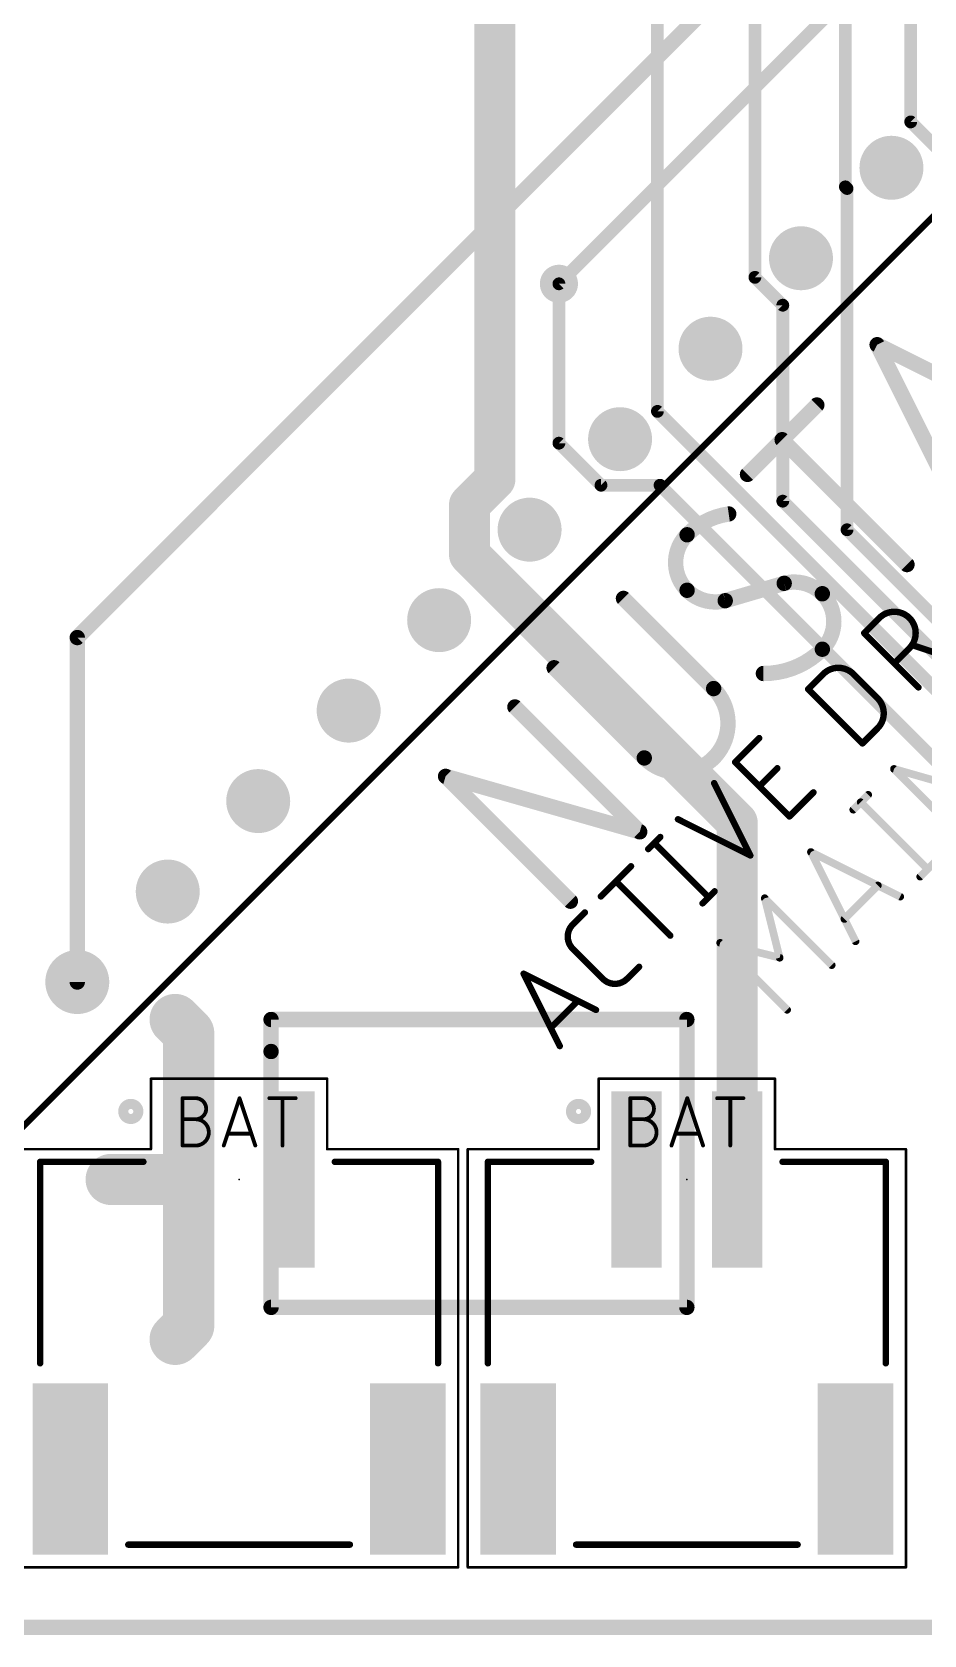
# Model space of a CAD drawing. Extents: x -0.06 to 2.46, y -0.06 to 2.46.
# Drawn here: x 0.938 to 1.635, y -0.006 to 1.247 of the extents above; entities that cross this region are included whole.
import ezdxf

# ---------------------------------------------------------------- set-up
doc = ezdxf.new("R2010")
doc.units = 0
for name, color, linetype in [('1', 22, 'CONTINUOUS'), ('16', 175, 'CONTINUOUS'), ('17', 82, 'CONTINUOUS'), ('18', 82, 'CONTINUOUS'), ('20', 30, 'CONTINUOUS'), ('21', 253, 'CONTINUOUS'), ('23', 7, 'CONTINUOUS'), ('39', 22, 'CONTINUOUS')]:
    doc.layers.add(name, color=color, linetype=linetype)

# ---------------------------------------------------------------- blocks, each defined once
blk = doc.blocks.new('RECT')
blk.add_solid([(-0.5, -0.5), (0.5, -0.5), (-0.5, 0.5), (0.5, 0.5)])
blk = doc.blocks.new('ROUNDP')
at = {"const_width": 0.5}
blk.add_lwpolyline([(0, -0.25, 1), (0, 0.25, 1), (0, -0.25)], format="xyb", dxfattribs=at)
blk = doc.blocks.new('ROUNDV')
at = {"const_width": 0.5}
blk.add_lwpolyline([(0, -0.25, 1), (0, 0.25, 1), (0, -0.25)], format="xyb", dxfattribs=at)

msp = doc.modelspace()

# ---------------------------------------------------------------- linework, layer by layer
at = {"layer": '1'}
for points, const_width in [([(1.625, 1.176522), (1.625, 1.974138)], 0.01), ([(1.573924, 1.125774), (1.573924, 1.883792)], 0.01), ([(1.503213, 1.813082), (1.503213, 1.055063)], 0.01), ([(1.427, 0.950289), (1.427, 1.586184)], 0.01), ([(1.3, 0.89723), (1.3, 1.475)], 0.032), ([(1.645925, 1.155597), (1.625, 1.176522)], 0.01), ([(1.575214, 1.124484), (1.573924, 1.125774)], 0.01), ([(1.575214, 0.857753), (1.575214, 1.124484)], 0.01), ([(1.35, 0.925434), (1.35, 1.05)], 0.01), ([(1.503213, 1.055063), (1.525, 1.033276)], 0.01), ([(1.525, 1.033276), (1.525, 0.880128)], 0.01), ([(1.805708, 0.571581), (1.427, 0.950289)], 0.01), ([(1.382881, 0.892553), (1.35, 0.925434)], 0.01), ([(1.280081, 0.877311), (1.3, 0.89723)], 0.032), ([(1.280081, 0.838375), (1.280081, 0.877311)], 0.032), ([(1.429058, 0.892553), (1.382881, 0.892553)], 0.01), ([(1.77787, 0.543742), (1.429058, 0.892553)], 0.01), ([(1.525, 0.880128), (1.886096, 0.519032)], 0.01), ([(1.48937, 0.629086), (1.280081, 0.838375)], 0.032), ([(1.833547, 0.599419), (1.575214, 0.857753)], 0.01), ([(1.48937, 0.35), (1.48937, 0.629086)], 0.032), ([(1.06063, 0.46437), (1.05, 0.475)], 0.04), ([(1.06063, 0.35), (1.06063, 0.46437)], 0.04), ([(1.45, 0.475), (1.125, 0.475)], 0.012), ([(1.125, 0.475), (1.125, 0.45)], 0.012), ([(1.45, 0.25), (1.45, 0.475)], 0.012), ([(1.125, 0.45), (1.125, 0.25)], 0.012), ([(1.06063, 0.35), (1, 0.35)], 0.04), ([(1.06063, 0.35), (1.06063, 0.23563)], 0.04), ([(1.06063, 0.23563), (1.05, 0.225)], 0.04), ([(1.125, 0.25), (1.45, 0.25)], 0.012), ([(0, 0), (1.9, 0)], 0.012)]:
    msp.add_lwpolyline(points, dxfattribs=dict(at, const_width=const_width))
for points, const_width in [([(1.626768, 1.17829, 1), (1.623232, 1.174754)], 0.005), ([(1.6225, 1.176522, 1), (1.6275, 1.176522)], 0.005), ([(1.575692, 1.127542, 1), (1.572156, 1.124006)], 0.005), ([(1.571424, 1.125774, 1), (1.576424, 1.125774)], 0.005), ([(1.577714, 1.124484, 1), (1.572714, 1.124484)], 0.005), ([(1.573446, 1.122716, 1), (1.576982, 1.126252)], 0.005), ([(1.3525, 1.05, 1), (1.3475, 1.05)], 0.005), ([(1.504981, 1.056831, 1), (1.501445, 1.053295)], 0.005), ([(1.500713, 1.055063, 1), (1.505713, 1.055063)], 0.005), ([(1.5275, 1.033276, 1), (1.5225, 1.033276)], 0.005), ([(1.523232, 1.031508, 1), (1.526768, 1.035044)], 0.005), ([(1.428768, 0.952057, 1), (1.425232, 0.948521)], 0.005), ([(1.4245, 0.950289, 1), (1.4295, 0.950289)], 0.005), ([(1.351768, 0.927201, 1), (1.348232, 0.923666)], 0.005), ([(1.3475, 0.925434, 1), (1.3525, 0.925434)], 0.005), ([(1.292, 0.89723, 1), (1.308, 0.89723)], 0.016), ([(1.305657, 0.891573, 1), (1.294343, 0.902886)], 0.016), ([(1.288081, 0.877311, 1), (1.272081, 0.877311)], 0.016), ([(1.274424, 0.882968, 1), (1.285738, 0.871654)], 0.016), ([(1.382881, 0.895053, 1), (1.382881, 0.890053)], 0.005), ([(1.381113, 0.890785, 1), (1.384649, 0.894321)], 0.005), ([(1.430826, 0.894321, 1), (1.427291, 0.890785)], 0.005), ([(1.429058, 0.890053, 1), (1.429058, 0.895053)], 0.005), ([(1.526768, 0.881896, 1), (1.523232, 0.87836)], 0.005), ([(1.5225, 0.880128, 1), (1.5275, 0.880128)], 0.005), ([(1.285738, 0.844031, 1), (1.274424, 0.832718)], 0.016), ([(1.576982, 0.859521, 1), (1.573446, 0.855985)], 0.005), ([(1.572714, 0.857753, 1), (1.577714, 0.857753)], 0.005), ([(1.272081, 0.838375, 1), (1.288081, 0.838375)], 0.016), ([(1.49737, 0.629086, 1), (1.48137, 0.629086)], 0.016), ([(1.483713, 0.623429, 1), (1.495027, 0.634743)], 0.016), ([(1.057071, 0.482071, 1), (1.042929, 0.467929)], 0.02), ([(1.07063, 0.46437, 1), (1.05063, 0.46437)], 0.02), ([(1.053559, 0.457299, 1), (1.067701, 0.471441)], 0.02), ([(1.125, 0.478, 1), (1.125, 0.472)], 0.006), ([(1.128, 0.475, 1), (1.122, 0.475)], 0.006), ([(1.453, 0.475, 1), (1.447, 0.475)], 0.006), ([(1.45, 0.472, 1), (1.45, 0.478)], 0.006), ([(1.128, 0.45, 1), (1.122, 0.45)], 0.006), ([(1.122, 0.45, 1), (1.128, 0.45)], 0.006), ([(1, 0.36, 1), (1, 0.34)], 0.02), ([(1.07063, 0.35, 1), (1.05063, 0.35)], 0.02), ([(1.06063, 0.34, 1), (1.06063, 0.36)], 0.02), ([(1.05063, 0.35, 1), (1.07063, 0.35)], 0.02), ([(1.48137, 0.35, 1), (1.49737, 0.35)], 0.016), ([(1.067701, 0.228559, 1), (1.053559, 0.242701)], 0.02), ([(1.125, 0.253, 1), (1.125, 0.247)], 0.006), ([(1.122, 0.25, 1), (1.128, 0.25)], 0.006), ([(1.447, 0.25, 1), (1.453, 0.25)], 0.006), ([(1.45, 0.247, 1), (1.45, 0.253)], 0.006), ([(1.042929, 0.232071, 1), (1.057071, 0.217929)], 0.02), ([(1.05063, 0.23563, 1), (1.07063, 0.23563)], 0.02)]:
    msp.add_lwpolyline(points, format="xyb", dxfattribs=dict(at, const_width=const_width))
at = {"layer": '16'}
for points, const_width in [([(0.973528, 0.773528), (1.731239, 1.531239)], 0.012), ([(1.35, 1.05), (1.794239, 1.494239)], 0.01), ([(0.973528, 0.504289), (0.973528, 0.773528)], 0.012), ([(0, 0), (1.9, 0)], 0.006)]:
    msp.add_lwpolyline(points, dxfattribs=dict(at, const_width=const_width))
for points, const_width in [([(1.348232, 1.051768, 1), (1.351768, 1.048232)], 0.005), ([(0.976528, 0.773528, 1), (0.970528, 0.773528)], 0.006), ([(0.971407, 0.775649, 1), (0.975649, 0.771407)], 0.006), ([(0.970528, 0.504289, 1), (0.976528, 0.504289)], 0.006)]:
    msp.add_lwpolyline(points, format="xyb", dxfattribs=dict(at, const_width=const_width))
at = {"layer": '20', "const_width": 0.006}
msp.add_lwpolyline([(2.43, 2.43, 0.414214), (0, 0)], format="xyb", dxfattribs=at)
msp.add_lwpolyline([(0, 0), (1.905, 0)], dxfattribs=at)
at = {"layer": '21'}
for points, const_width in [([(2.317031, 1.777081), (0.619975, 0.080025)], 0.005), ([(1.663802, 0.872287), (1.598748, 1.002395)], 0.012), ([(1.598748, 1.002395), (1.728856, 0.937341)], 0.012), ([(1.497396, 0.901043), (1.551608, 0.955254)], 0.012), ([(1.622083, 0.830568), (1.524502, 0.928149)], 0.012), ([(1.526093, 0.815896), (1.480013, 0.802343)], 0.012), ([(1.470939, 0.733636), (1.400464, 0.804111)], 0.012), ([(1.588626, 0.777014), (1.600411, 0.788799)], 0.005), ([(1.631052, 0.734588), (1.588626, 0.777014)], 0.005), ([(1.623981, 0.765229), (1.612196, 0.753444)], 0.005), ([(1.654622, 0.758158), (1.626338, 0.767586)], 0.005), ([(1.346252, 0.749899), (1.416727, 0.679424)], 0.012), ([(1.544818, 0.733206), (1.556603, 0.744991)], 0.005), ([(1.580173, 0.744991), (1.599029, 0.726135)], 0.005), ([(1.587244, 0.69078), (1.544818, 0.733206)], 0.005), ([(1.413192, 0.621677), (1.315611, 0.719258)], 0.012), ([(1.599029, 0.702565), (1.587244, 0.69078)], 0.005), ([(1.487711, 0.676099), (1.506567, 0.694955)], 0.005), ([(1.530137, 0.633673), (1.487711, 0.676099)], 0.005), ([(1.35898, 0.567466), (1.2614, 0.665047)], 0.012), ([(1.2614, 0.665047), (1.413192, 0.621677)], 0.012), ([(1.506567, 0.657243), (1.520709, 0.671385)], 0.005), ([(1.664248, 0.61849), (1.611922, 0.670816)], 0.006), ([(1.611922, 0.670816), (1.693318, 0.64756)], 0.006), ([(1.49964, 0.603175), (1.471356, 0.659744)], 0.005), ([(1.548993, 0.652529), (1.530137, 0.633673)], 0.005), ([(1.580097, 0.638992), (1.591725, 0.65062)], 0.006), ([(1.585911, 0.644806), (1.638237, 0.59248)], 0.006), ([(1.443071, 0.63146), (1.49964, 0.603175)], 0.005), ([(1.419824, 0.608212), (1.429252, 0.61764)], 0.005), ([(1.424538, 0.612926), (1.466964, 0.5705)], 0.005), ([(1.581872, 0.536115), (1.546988, 0.605882)], 0.006), ([(1.546988, 0.605882), (1.616756, 0.570998)], 0.006), ([(1.3828, 0.571188), (1.40637, 0.594758)], 0.005), ([(1.632423, 0.586666), (1.644051, 0.598294)], 0.006), ([(1.437011, 0.540547), (1.394585, 0.582973)], 0.005), ([(1.46225, 0.565786), (1.471678, 0.575214)], 0.005), ([(1.599314, 0.579719), (1.573151, 0.553556)], 0.006), ([(1.522538, 0.523292), (1.51091, 0.569805)], 0.006), ([(1.51091, 0.569805), (1.563236, 0.517479)], 0.006), ([(1.360808, 0.549196), (1.370236, 0.558624)], 0.005), ([(1.384378, 0.50677), (1.360808, 0.53034)], 0.005), ([(1.528352, 0.482595), (1.476026, 0.534921)], 0.006), ([(1.476026, 0.534921), (1.522538, 0.523292)], 0.006), ([(1.412662, 0.516198), (1.403234, 0.50677)], 0.005), ([(1.35071, 0.454245), (1.322426, 0.510814)], 0.005), ([(1.322426, 0.510814), (1.378994, 0.48253)], 0.005), ([(1.364852, 0.489601), (1.343639, 0.468388)], 0.005), ([(1.055781, 0.3765), (1.055781, 0.4135)], 0.003), ([(1.055781, 0.4135), (1.066058, 0.4135)], 0.003), ([(1.088008, 0.3765), (1.100342, 0.4135)], 0.003), ([(1.100342, 0.4135), (1.112675, 0.3765)], 0.003), ([(1.123664, 0.4135), (1.144219, 0.4135)], 0.003), ([(1.133941, 0.3765), (1.133941, 0.4135)], 0.003), ([(1.405781, 0.3765), (1.405781, 0.4135)], 0.003), ([(1.405781, 0.4135), (1.416058, 0.4135)], 0.003), ([(1.438008, 0.3765), (1.450342, 0.4135)], 0.003), ([(1.450342, 0.4135), (1.462675, 0.3765)], 0.003), ([(1.473664, 0.4135), (1.494219, 0.4135)], 0.003), ([(1.483941, 0.3765), (1.483941, 0.4135)], 0.003), ([(1.055781, 0.397055), (1.066058, 0.397055)], 0.003), ([(1.405781, 0.397055), (1.416058, 0.397055)], 0.003), ([(1.066058, 0.3765), (1.055781, 0.3765)], 0.003), ([(1.109592, 0.38575), (1.091092, 0.38575)], 0.003), ([(1.416058, 0.3765), (1.405781, 0.3765)], 0.003), ([(1.459592, 0.38575), (1.441092, 0.38575)], 0.003), ([(1.025197, 0.36378), (0.944488, 0.36378)], 0.005), ([(0.944488, 0.36378), (0.944488, 0.206299)], 0.005), ([(1.255512, 0.36378), (1.174803, 0.36378)], 0.005), ([(1.255512, 0.206299), (1.255512, 0.36378)], 0.005), ([(1.375197, 0.36378), (1.294488, 0.36378)], 0.005), ([(1.294488, 0.36378), (1.294488, 0.206299)], 0.005), ([(1.605512, 0.36378), (1.524803, 0.36378)], 0.005), ([(1.605512, 0.206299), (1.605512, 0.36378)], 0.005), ([(1.013386, 0.064567), (1.186614, 0.064567)], 0.005), ([(1.363386, 0.064567), (1.536614, 0.064567)], 0.005)]:
    msp.add_lwpolyline(points, dxfattribs=dict(at, const_width=const_width))
for points, const_width in [([(1.60009, 1.005078, 1), (1.597406, 0.999712)], 0.006), ([(1.601431, 1.003736, 1), (1.596065, 1.001053)], 0.006), ([(1.553729, 0.953133, 1), (1.549486, 0.957376)], 0.006), ([(1.526623, 0.93027, 1), (1.522381, 0.926027)], 0.006), ([(1.495275, 0.903164, 1), (1.499517, 0.898922)], 0.006), ([(1.482724, 0.870107, 0.162273), (1.450197, 0.853844)], 0.012), ([(1.483148, 0.867137, 1), (1.4823, 0.873077)], 0.006), ([(1.450197, 0.853844, 0.41422), (1.450197, 0.810475)], 0.012), ([(1.448076, 0.855965, 1), (1.452318, 0.851723)], 0.006), ([(1.452318, 0.851723, 1), (1.448076, 0.855965)], 0.006), ([(1.619961, 0.828447, 1), (1.624204, 0.832689)], 0.006), ([(1.450197, 0.810475, 0.265573), (1.480013, 0.802343)], 0.012), ([(1.452318, 0.812596, 1), (1.448076, 0.808353)], 0.006), ([(1.448076, 0.808353, 1), (1.452318, 0.812596)], 0.006), ([(1.555909, 0.807764, 0.265555), (1.526093, 0.815896)], 0.012), ([(1.525343, 0.8188, 1), (1.526844, 0.812991)], 0.006), ([(1.52694, 0.813018, 1), (1.525247, 0.818774)], 0.006), ([(1.402585, 0.806232, 1), (1.398343, 0.801989)], 0.006), ([(1.479167, 0.805221, 1), (1.48086, 0.799465)], 0.006), ([(1.480764, 0.799438, 1), (1.479263, 0.805248)], 0.006), ([(1.555909, 0.764395, 0.414207), (1.555909, 0.807764)], 0.012), ([(1.558031, 0.809885, 1), (1.553788, 0.805643)], 0.006), ([(1.553788, 0.805643, 1), (1.558031, 0.809885)], 0.006), ([(1.623981, 0.765229, 1), (1.600411, 0.788799)], 0.005), ([(1.599527, 0.789683, 1), (1.601295, 0.787915)], 0.0025), ([(1.601295, 0.787915, 1), (1.599527, 0.789683)], 0.0025), ([(1.589509, 0.777898, 1), (1.587742, 0.77613)], 0.0025), ([(1.587742, 0.777898, 1), (1.589509, 0.77613)], 0.0025), ([(1.50983, 0.745421, 0.200005), (1.555909, 0.764395)], 0.012), ([(1.553788, 0.766516, 1), (1.558031, 0.762274)], 0.006), ([(1.558031, 0.762274, 1), (1.553788, 0.766516)], 0.006), ([(1.623097, 0.766112, 1), (1.624865, 0.764345)], 0.0025), ([(1.624865, 0.764345, 1), (1.623097, 0.766113)], 0.0025), ([(1.626733, 0.768772, 1), (1.625943, 0.7664)], 0.0025), ([(1.348374, 0.752021, 1), (1.344131, 0.747778)], 0.006), ([(1.580173, 0.744991, 0.414215), (1.556603, 0.744991)], 0.005), ([(1.611312, 0.754328, 1), (1.61308, 0.75256)], 0.0025), ([(1.416727, 0.679424, 1), (1.470939, 0.733636)], 0.012), ([(1.47306, 0.735757, 1), (1.468817, 0.731514)], 0.006), ([(1.509842, 0.748421, 1), (1.509817, 0.742421)], 0.006), ([(1.555719, 0.745875, 1), (1.557487, 0.744107)], 0.0025), ([(1.557487, 0.744107, 1), (1.555719, 0.745875)], 0.0025), ([(1.581057, 0.745875, 1), (1.579289, 0.744107)], 0.0025), ([(1.579289, 0.744107, 1), (1.581057, 0.745875)], 0.0025), ([(1.468818, 0.731514, 1), (1.47306, 0.735757)], 0.006), ([(1.545702, 0.73409, 1), (1.543934, 0.732322)], 0.0025), ([(1.543934, 0.73409, 1), (1.545702, 0.732322)], 0.0025), ([(1.599029, 0.702564, 0.414214), (1.599029, 0.726135)], 0.005), ([(1.599913, 0.727019, 1), (1.598145, 0.725251)], 0.0025), ([(1.598145, 0.725251, 1), (1.599913, 0.727019)], 0.0025), ([(1.630168, 0.733704, 1), (1.631936, 0.735471)], 0.0025), ([(1.317732, 0.721379, 1), (1.31349, 0.717137)], 0.006), ([(1.598145, 0.703448, 1), (1.599913, 0.701681)], 0.0025), ([(1.599913, 0.701681, 1), (1.598145, 0.703448)], 0.0025), ([(1.507451, 0.694071, 1), (1.505683, 0.695839)], 0.0025), ([(1.58636, 0.691664, 1), (1.588128, 0.689896)], 0.0025), ([(1.58636, 0.689896, 1), (1.588128, 0.691664)], 0.0025), ([(1.418849, 0.681546, 1), (1.414606, 0.677303)], 0.006), ([(1.414606, 0.677303, 1), (1.418849, 0.681546)], 0.006), ([(1.488595, 0.676983, 1), (1.486827, 0.675215)], 0.0025), ([(1.486827, 0.676983, 1), (1.488595, 0.675215)], 0.0025), ([(1.263521, 0.667168, 1), (1.259278, 0.662925)], 0.006), ([(1.262224, 0.667931, 1), (1.260575, 0.662162)], 0.006), ([(1.521593, 0.670501, 1), (1.519825, 0.672269)], 0.0025), ([(1.612982, 0.671877, 1), (1.610861, 0.669756)], 0.003), ([(1.612334, 0.672258, 1), (1.61151, 0.669374)], 0.003), ([(1.472474, 0.660303, 1), (1.470238, 0.659185)], 0.0025), ([(1.505683, 0.658127, 1), (1.507451, 0.656359)], 0.0025), ([(1.549877, 0.651645, 1), (1.548109, 0.653413)], 0.0025), ([(1.592786, 0.649559, 1), (1.590665, 0.65168)], 0.003), ([(1.579037, 0.640053, 1), (1.581158, 0.637931)], 0.003), ([(1.586972, 0.645867, 1), (1.584851, 0.643745)], 0.003), ([(1.41107, 0.619556, 1), (1.415313, 0.623798)], 0.006), ([(1.412368, 0.618793, 1), (1.414016, 0.624562)], 0.006), ([(1.44363, 0.632578, 1), (1.442512, 0.630342)], 0.0025), ([(1.529253, 0.634557, 1), (1.531021, 0.632789)], 0.0025), ([(1.529253, 0.632789, 1), (1.531021, 0.634557)], 0.0025), ([(1.425422, 0.61381, 1), (1.423654, 0.612042)], 0.0025), ([(1.430136, 0.616756, 1), (1.428368, 0.618524)], 0.0025), ([(1.41894, 0.609096, 1), (1.420708, 0.607328)], 0.0025), ([(1.498522, 0.602616, 1), (1.500758, 0.603734)], 0.0025), ([(1.499081, 0.602057, 1), (1.500199, 0.604293)], 0.0025), ([(1.548329, 0.606553, 1), (1.545646, 0.605211)], 0.003), ([(1.547659, 0.607224, 1), (1.546317, 0.604541)], 0.003), ([(1.407254, 0.593874, 1), (1.405486, 0.595642)], 0.0025), ([(1.631363, 0.587727, 1), (1.633484, 0.585605)], 0.003), ([(1.395469, 0.583857, 1), (1.393701, 0.582089)], 0.0025), ([(1.472562, 0.57433, 1), (1.470794, 0.576098)], 0.0025), ([(1.600374, 0.578659, 1), (1.598253, 0.58078)], 0.003), ([(1.356859, 0.565344, 1), (1.361102, 0.569587)], 0.006), ([(1.381916, 0.572072, 1), (1.383684, 0.570304)], 0.0025), ([(1.461366, 0.56667, 1), (1.463134, 0.564902)], 0.0025), ([(1.46608, 0.569616, 1), (1.467848, 0.571384)], 0.0025), ([(1.511971, 0.570865, 1), (1.509849, 0.568744)], 0.003), ([(1.512365, 0.570168, 1), (1.509455, 0.569441)], 0.003), ([(1.616085, 0.569657, 1), (1.617426, 0.57234)], 0.003), ([(1.360808, 0.549196, 0.414208), (1.360808, 0.53034)], 0.005), ([(1.359924, 0.55008, 1), (1.361692, 0.548312)], 0.0025), ([(1.361692, 0.548312, 1), (1.359924, 0.55008)], 0.0025), ([(1.37112, 0.55774, 1), (1.369352, 0.559508)], 0.0025), ([(1.57209, 0.554617, 1), (1.574211, 0.552496)], 0.003), ([(1.436127, 0.539663, 1), (1.437895, 0.541431)], 0.0025), ([(1.361692, 0.531224, 1), (1.359924, 0.529456)], 0.0025), ([(1.359924, 0.529456, 1), (1.361692, 0.531224)], 0.0025), ([(1.477087, 0.535981, 1), (1.474965, 0.53386)], 0.003), ([(1.47639, 0.536376, 1), (1.475662, 0.533465)], 0.003), ([(1.522174, 0.521837, 1), (1.522902, 0.524748)], 0.003), ([(1.58053, 0.535444, 1), (1.583213, 0.536785)], 0.003), ([(1.413546, 0.515314, 1), (1.411778, 0.517082)], 0.0025), ([(1.521083, 0.522929, 1), (1.523993, 0.523656)], 0.003), ([(1.562175, 0.516418, 1), (1.564297, 0.518539)], 0.003), ([(1.323544, 0.511373, 1), (1.321308, 0.510255)], 0.0025), ([(1.322985, 0.511932, 1), (1.321867, 0.509696)], 0.0025), ([(1.384378, 0.50677, 0.414212), (1.403234, 0.50677)], 0.005), ([(1.385262, 0.507653, 1), (1.383494, 0.505886)], 0.0025), ([(1.383494, 0.505886, 1), (1.385262, 0.507654)], 0.0025), ([(1.40235, 0.507654, 1), (1.404118, 0.505886)], 0.0025), ([(1.404118, 0.505886, 1), (1.40235, 0.507654)], 0.0025), ([(1.365736, 0.488717, 1), (1.363968, 0.490485)], 0.0025), ([(1.378435, 0.481412, 1), (1.379553, 0.483648)], 0.0025), ([(1.527291, 0.481534, 1), (1.529413, 0.483655)], 0.003), ([(1.342755, 0.469271, 1), (1.344523, 0.467504)], 0.0025), ([(1.349592, 0.453686, 1), (1.351828, 0.454804)], 0.0025), ([(1.056531, 0.4135, 1), (1.055031, 0.4135)], 0.0015), ([(1.055781, 0.41425, 1), (1.055781, 0.41275)], 0.0015), ([(1.066058, 0.397055, 1), (1.066058, 0.4135)], 0.003), ([(1.066058, 0.41425, 1), (1.066058, 0.41275)], 0.0015), ([(1.066058, 0.41275, 1), (1.066058, 0.41425)], 0.0015), ([(1.101053, 0.413737, 1), (1.09963, 0.413263)], 0.0015), ([(1.101053, 0.413263, 1), (1.09963, 0.413737)], 0.0015), ([(1.123664, 0.41425, 1), (1.123664, 0.41275)], 0.0015), ([(1.134691, 0.4135, 1), (1.133191, 0.4135)], 0.0015), ([(1.144219, 0.41275, 1), (1.144219, 0.41425)], 0.0015), ([(1.406531, 0.4135, 1), (1.405031, 0.4135)], 0.0015), ([(1.405781, 0.41425, 1), (1.405781, 0.41275)], 0.0015), ([(1.416058, 0.397055, 1), (1.416058, 0.4135)], 0.003), ([(1.416058, 0.41425, 1), (1.416058, 0.41275)], 0.0015), ([(1.416058, 0.41275, 1), (1.416058, 0.41425)], 0.0015), ([(1.451053, 0.413737, 1), (1.44963, 0.413263)], 0.0015), ([(1.451053, 0.413263, 1), (1.44963, 0.413737)], 0.0015), ([(1.473664, 0.41425, 1), (1.473664, 0.41275)], 0.0015), ([(1.484691, 0.4135, 1), (1.483191, 0.4135)], 0.0015), ([(1.494219, 0.41275, 1), (1.494219, 0.41425)], 0.0015), ([(1.015354, 0.399213, 1), (1.015354, 0.407087, 1), (1.015354, 0.399213)], 0.011811), ([(1.365354, 0.399213, 1), (1.365354, 0.407087, 1), (1.365354, 0.399213)], 0.011811), ([(1.055781, 0.397805, 1), (1.055781, 0.396305)], 0.0015), ([(1.066058, 0.3765, 1), (1.066058, 0.397055)], 0.003), ([(1.066058, 0.397805, 1), (1.066058, 0.396305)], 0.0015), ([(1.066058, 0.397805, 1), (1.066058, 0.396305)], 0.0015), ([(1.066058, 0.396305, 1), (1.066058, 0.397805)], 0.0015), ([(1.405781, 0.397805, 1), (1.405781, 0.396305)], 0.0015), ([(1.416058, 0.3765, 1), (1.416058, 0.397055)], 0.003), ([(1.416058, 0.397805, 1), (1.416058, 0.396305)], 0.0015), ([(1.416058, 0.397805, 1), (1.416058, 0.396305)], 0.0015), ([(1.416058, 0.396305, 1), (1.416058, 0.397805)], 0.0015), ([(1.055781, 0.37725, 1), (1.055781, 0.37575)], 0.0015), ([(1.055031, 0.3765, 1), (1.056531, 0.3765)], 0.0015), ([(1.066058, 0.37725, 1), (1.066058, 0.37575)], 0.0015), ([(1.066058, 0.37575, 1), (1.066058, 0.37725)], 0.0015), ([(1.087297, 0.376737, 1), (1.08872, 0.376263)], 0.0015), ([(1.091092, 0.3865, 1), (1.091092, 0.385)], 0.0015), ([(1.109592, 0.385, 1), (1.109592, 0.3865)], 0.0015), ([(1.111963, 0.376263, 1), (1.113386, 0.376737)], 0.0015), ([(1.133191, 0.3765, 1), (1.134691, 0.3765)], 0.0015), ([(1.405781, 0.37725, 1), (1.405781, 0.37575)], 0.0015), ([(1.405031, 0.3765, 1), (1.406531, 0.3765)], 0.0015), ([(1.416058, 0.37725, 1), (1.416058, 0.37575)], 0.0015), ([(1.416058, 0.37575, 1), (1.416058, 0.37725)], 0.0015), ([(1.437297, 0.376737, 1), (1.43872, 0.376263)], 0.0015), ([(1.441092, 0.3865, 1), (1.441092, 0.385)], 0.0015), ([(1.459592, 0.385, 1), (1.459592, 0.3865)], 0.0015), ([(1.461963, 0.376263, 1), (1.463386, 0.376737)], 0.0015), ([(1.483191, 0.3765, 1), (1.484691, 0.3765)], 0.0015), ([(0.944488, 0.36503, 1), (0.944488, 0.36253)], 0.0025), ([(0.945738, 0.36378, 1), (0.943238, 0.36378)], 0.0025), ([(1.025197, 0.36253, 1), (1.025197, 0.36503)], 0.0025), ([(1.174803, 0.36503, 1), (1.174803, 0.36253)], 0.0025), ([(1.256762, 0.36378, 1), (1.254262, 0.36378)], 0.0025), ([(1.255512, 0.36253, 1), (1.255512, 0.36503)], 0.0025), ([(1.294488, 0.36503, 1), (1.294488, 0.36253)], 0.0025), ([(1.295738, 0.36378, 1), (1.293238, 0.36378)], 0.0025), ([(1.375197, 0.36253, 1), (1.375197, 0.36503)], 0.0025), ([(1.524803, 0.36503, 1), (1.524803, 0.36253)], 0.0025), ([(1.606762, 0.36378, 1), (1.604262, 0.36378)], 0.0025), ([(1.605512, 0.36253, 1), (1.605512, 0.36503)], 0.0025), ([(0.943238, 0.206299, 1), (0.945738, 0.206299)], 0.0025), ([(1.254262, 0.206299, 1), (1.256762, 0.206299)], 0.0025), ([(1.293238, 0.206299, 1), (1.295738, 0.206299)], 0.0025), ([(1.604262, 0.206299, 1), (1.606762, 0.206299)], 0.0025), ([(1.013386, 0.065817, 1), (1.013386, 0.063317)], 0.0025), ([(1.186614, 0.063317, 1), (1.186614, 0.065817)], 0.0025), ([(1.363386, 0.065817, 1), (1.363386, 0.063317)], 0.0025), ([(1.536614, 0.063317, 1), (1.536614, 0.065817)], 0.0025)]:
    msp.add_lwpolyline(points, format="xyb", dxfattribs=dict(at, const_width=const_width))
at = {"layer": '23'}
for p in [(1.1, 0.35), (1.45, 0.35)]:
    msp.add_point(p, dxfattribs=at)
at = {"layer": '39', "const_width": 0.001969}
for points in [[(1.031102, 0.373622), (1.031102, 0.42874)], [(1.031102, 0.42874), (1.168898, 0.42874)], [(1.168898, 0.42874), (1.168898, 0.373622)], [(1.381102, 0.373622), (1.381102, 0.42874)], [(1.381102, 0.42874), (1.518898, 0.42874)], [(1.518898, 0.42874), (1.518898, 0.373622)], [(0.92874, 0.373622), (1.031102, 0.373622)], [(1.168898, 0.373622), (1.27126, 0.373622)], [(1.27126, 0.373622), (1.27126, 0.04685)], [(1.27874, 0.04685), (1.27874, 0.373622)], [(1.27874, 0.373622), (1.381102, 0.373622)], [(1.518898, 0.373622), (1.62126, 0.373622)], [(1.62126, 0.373622), (1.62126, 0.04685)], [(1.27126, 0.04685), (0.92874, 0.04685)], [(1.62126, 0.04685), (1.27874, 0.04685)]]:
    msp.add_lwpolyline(points, dxfattribs=at)
at = {"layer": '39', "const_width": 0.000984}
for points in [[(1.031594, 0.42874, 1), (1.03061, 0.42874)], [(1.031102, 0.429232, 1), (1.031102, 0.428248)], [(1.16939, 0.42874, 1), (1.168406, 0.42874)], [(1.168898, 0.428248, 1), (1.168898, 0.429232)], [(1.381594, 0.42874, 1), (1.38061, 0.42874)], [(1.381102, 0.429232, 1), (1.381102, 0.428248)], [(1.51939, 0.42874, 1), (1.518406, 0.42874)], [(1.518898, 0.428248, 1), (1.518898, 0.429232)], [(1.03061, 0.373622, 1), (1.031594, 0.373622)], [(1.031102, 0.37313, 1), (1.031102, 0.374114)], [(1.168898, 0.374114, 1), (1.168898, 0.37313)], [(1.168406, 0.373622, 1), (1.16939, 0.373622)], [(1.271752, 0.373622, 1), (1.270768, 0.373622)], [(1.27126, 0.37313, 1), (1.27126, 0.374114)], [(1.279232, 0.373622, 1), (1.278248, 0.373622)], [(1.27874, 0.374114, 1), (1.27874, 0.37313)], [(1.38061, 0.373622, 1), (1.381594, 0.373622)], [(1.381102, 0.37313, 1), (1.381102, 0.374114)], [(1.518898, 0.374114, 1), (1.518898, 0.37313)], [(1.518406, 0.373622, 1), (1.51939, 0.373622)], [(1.621752, 0.373622, 1), (1.620768, 0.373622)], [(1.62126, 0.37313, 1), (1.62126, 0.374114)], [(1.270768, 0.04685, 1), (1.271752, 0.04685)], [(1.27126, 0.046358, 1), (1.27126, 0.047343)], [(1.27874, 0.047343, 1), (1.27874, 0.046358)], [(1.278248, 0.04685, 1), (1.279232, 0.04685)], [(1.620768, 0.04685, 1), (1.621752, 0.04685)], [(1.62126, 0.046358, 1), (1.62126, 0.047343)]]:
    msp.add_lwpolyline(points, format="xyb", dxfattribs=at)

# ---------------------------------------------------------------- block references
at = {"layer": '1', "rotation": 180}
for p, xscale, yscale in [((1.06063, 0.35), 0.03937, 0.137795), ((1.13937, 0.35), 0.03937, 0.137795), ((1.41063, 0.35), 0.03937, 0.137795), ((1.48937, 0.35), 0.03937, 0.137795), ((0.96811, 0.123622), 0.059055, 0.133858), ((1.23189, 0.123622), 0.059055, 0.133858), ((1.31811, 0.123622), 0.059055, 0.133858), ((1.58189, 0.123622), 0.059055, 0.133858)]:
    msp.add_blockref('RECT', p, dxfattribs=dict(at, xscale=xscale, yscale=yscale))
at = {"layer": '17', "xscale": 0.05, "yscale": 0.05, "rotation": 315}
for p in [(1.609924, 1.140685), (1.609924, 1.140685), (1.539213, 1.069975), (1.539213, 1.069975), (1.468503, 0.999264), (1.468503, 0.999264), (1.397792, 0.928553), (1.397792, 0.928553), (1.327081, 0.857843), (1.327081, 0.857843), (1.256371, 0.787132), (1.256371, 0.787132), (1.18566, 0.716421), (1.18566, 0.716421), (1.114949, 0.645711), (1.114949, 0.645711), (1.044239, 0.575), (1.044239, 0.575), (0.973528, 0.504289), (0.973528, 0.504289)]:
    msp.add_blockref('ROUNDP', p, dxfattribs=at)
at = {"layer": '18', "xscale": 0.02978, "yscale": 0.02978}
for p in [(1.35, 1.05), (1.35, 1.05), (1.05, 0.475), (1.05, 0.475), (1, 0.35), (1, 0.35), (1.05, 0.225), (1.05, 0.225)]:
    msp.add_blockref('ROUNDV', p, dxfattribs=at)

doc.saveas('drawing.dxf')
